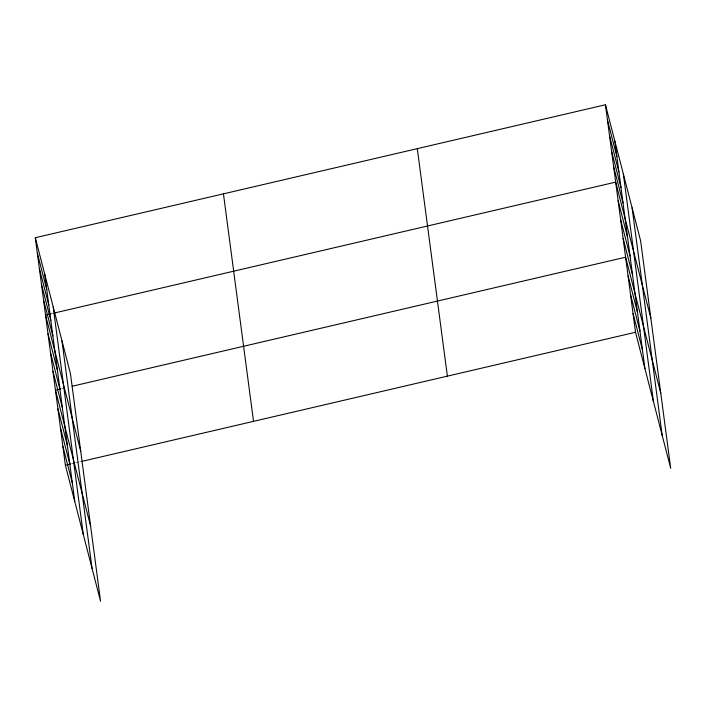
<?xml version="1.0" encoding="UTF-8"?>
<svg xmlns="http://www.w3.org/2000/svg" width="706" height="706" viewBox="0 0 706 706"><rect width="100%" height="100%" fill="white"/><g stroke="black" fill="none" stroke-linecap="round" stroke-linejoin="round"><path stroke-width="0.53" stroke-dasharray="3.53 2.65" d="M50.753 313.852L52.844 313.358M61.722 388.679L64.855 387.947M71.65 463.754L74.783 463.021M75.833 462.783L80.007 461.803"/><path stroke-width="1.06" d="M35.3 237.719L70.476 373.73L100.552 601.23L65.376 465.219L35.3 237.719L605.448 104.77L640.624 240.781L670.7 468.281L635.524 332.27L605.448 104.77M50.753 313.852L45.528 315.07L80.705 451.081M53.885 313.12L615.676 182.122L650.853 318.132M60.681 388.927L55.447 390.144L90.624 526.155M72.18 386.244L625.604 257.196L660.772 393.207M65.376 465.219L70.6 464.001M81.058 461.565L635.524 332.27M607.495 120.241L616.894 156.591M609.543 135.711L618.941 172.061M611.581 151.181L620.989 187.531M613.629 166.651L623.027 203.001M618.156 200.892L627.555 237.242M620.636 219.663L630.034 256.004M623.116 238.425L632.523 274.775M628.084 275.967L637.483 312.317M630.564 294.737L639.963 331.088M633.044 313.508L642.442 349.849M37.347 253.189L46.746 289.539M39.395 268.659L48.793 305.01M41.433 284.13L50.832 320.48M43.481 299.6L52.879 335.941M48.008 333.832L57.407 370.182M50.488 352.603L59.886 388.953M52.968 371.374L62.366 407.724M57.936 408.906L67.335 445.257M60.416 427.677L69.815 464.027M62.896 446.448L72.294 482.798M632.117 207.891L662.193 435.39M623.354 174.011L653.429 401.511M614.847 141.121L644.922 368.62M417.299 148.648L447.375 376.148M223.449 193.85L253.525 421.35M61.969 340.839L92.045 568.339M53.206 306.951L83.282 534.451M44.699 274.069L74.774 501.569"/></g></svg>
